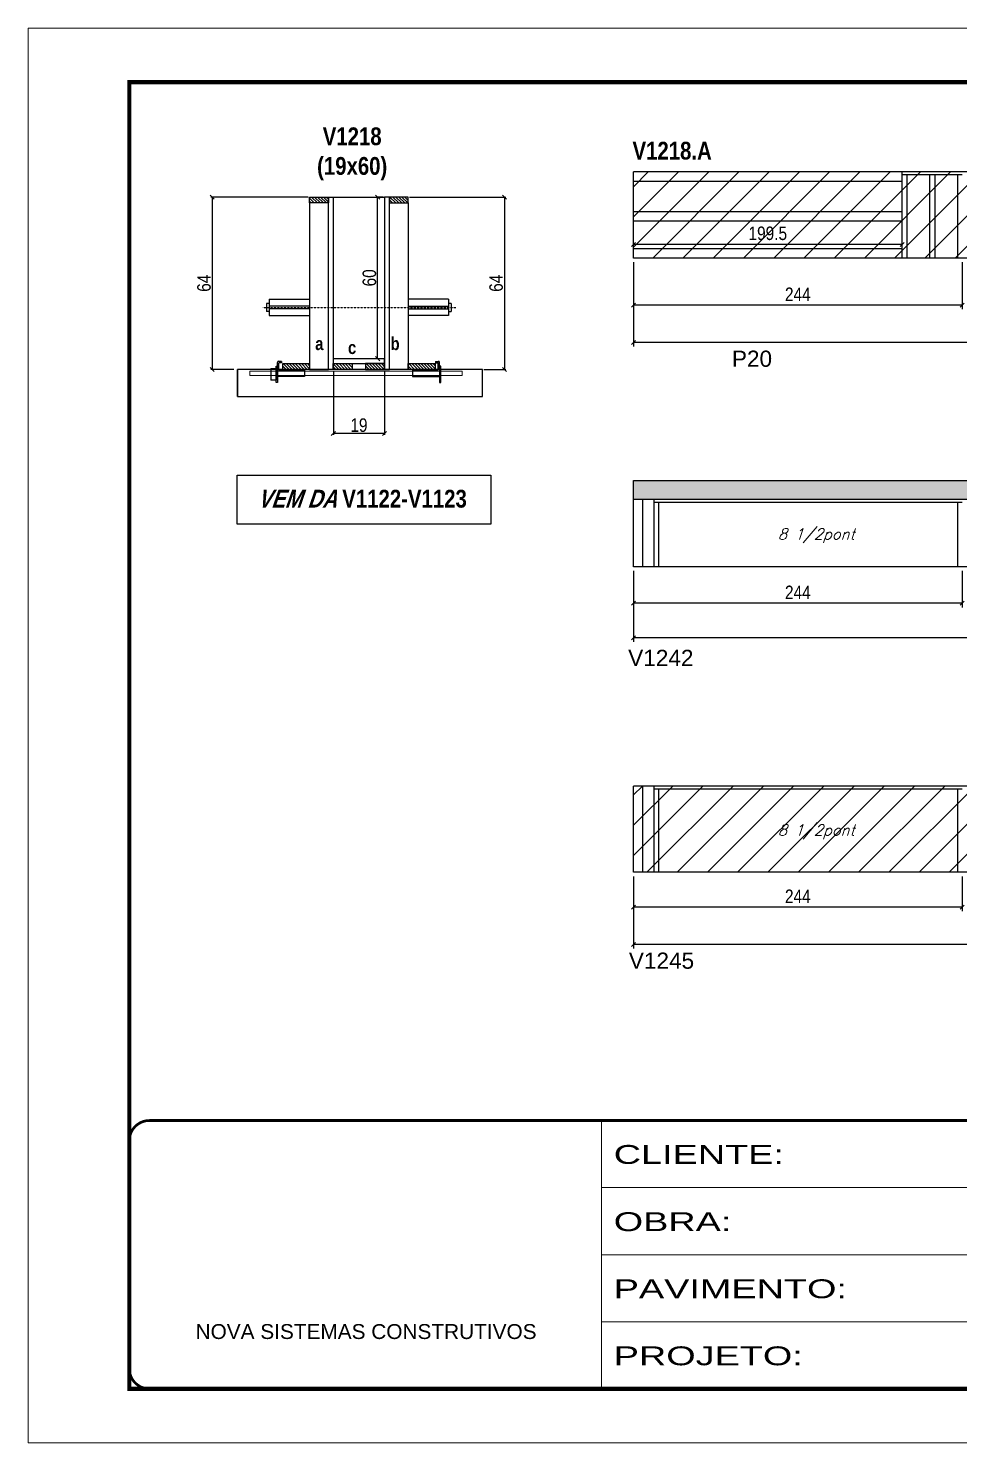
# Model space of a CAD drawing. Extents: x 3309 to 9563, y -2522 to 14608.
# Drawn here: x 4908 to 5599, y 8964 to 10014 of the extents above; entities that cross this region are included whole.
import ezdxf

# ---------------------------------------------------------------- set-up
doc = ezdxf.new("R2010")
doc.units = 0
for name, pattern in [('CONTINUO', [0]), ('DASHED', [0.75, 0.5, -0.25]), ('HIDDEN', [0.375, 0.25, -0.125])]:
    doc.linetypes.add(name, pattern=pattern)
for name, color, linetype in [('5', 5, 'Continuous'), ('barrote', 251, 'Continuous'), ('COTA', 241, 'Continuous'), ('detalhes', 4, 'Continuous'), ('NOMENCLATURA', 7, 'Continuous'), ('Painéis', 200, 'Continuous'), ('presilha', 1, 'Continuous'), ('SARR_2.2x10', 60, 'Continuous'), ('SARR_2.2x7', 40, 'Continuous'), ('SARR_3.5x7', 81, 'Continuous'), ('TENSOR', 3, 'Continuous'), ('texto', 7, 'Continuous')]:
    doc.layers.add(name, color=color, linetype=linetype)
for name, color, linetype, lineweight in [('CONCRETO', 251, 'Continuous', 25), ('Folhas', 255, 'Continuous', 9), ('Hachura', 251, 'Continuous', 9), ('SARRAFO DE PRESSAO', 251, 'DASHED', 9), ('SCO-___-LAJ', 2, 'Continuous', 0)]:
    doc.layers.add(name, color=color, linetype=linetype, lineweight=lineweight)
doc.styles.add('ARIAL', font='arial.ttf')
doc.styles.add('COTA TECNICA', font='techl___.ttf', dxfattribs={"height": 10})
doc.styles.add('COTA TECNICA 2X', font='techl___.ttf', dxfattribs={"height": 10})
doc.styles.add('Romans', font='romans.shx')
doc.styles.get("Standard").update_dxf_attribs({"font": 'arial.ttf'})
doc.styles.add('TECNICA', font='techb___.ttf', dxfattribs={"height": 10})
doc.styles.add('Tecnologia', font='')
doc.styles.get('Tecnologia').set_extended_font_data('Forgotten Futurist')
doc.dimstyles.new('PAINEL', dxfattribs={"dimtxt": 10, "dimasz": 3, "dimexe": 3, "dimexo": 3, "dimgap": 3, "dimtad": 1, "dimdec": 1, "dimzin": 12, "dimdsep": 46, "dimtxsty": 'COTA TECNICA', "dimblk1": 'OBLIQUE', "dimblk2": 'OBLIQUE', "dimsah": 1, "dimcen": 0.9, "dimclrd": 4, "dimclre": 4, "dimclrt": 240, "dimadec": 1, "dimazin": 3, "dimtfac": 1, "dimtdec": 1, "dimtmove": 0, "dimatfit": 3, "dimfxl": 1, "dimtolj": 1, "dimtzin": 12, "dimarcsym": 0})
doc.dimstyles.new('SECAO', dxfattribs={"dimscale": 0.333333, "dimtxt": 5, "dimasz": 9, "dimexe": 3, "dimexo": 3, "dimgap": 3, "dimtad": 1, "dimdec": 1, "dimlfac": 0.5, "dimzin": 12, "dimdsep": 46, "dimtxsty": 'COTA TECNICA 2X', "dimblk1": 'OBLIQUE', "dimblk2": 'OBLIQUE', "dimsah": 1, "dimcen": 0.9, "dimclrd": 4, "dimclre": 4, "dimclrt": 240, "dimadec": 1, "dimazin": 3, "dimtfac": 1, "dimtdec": 1, "dimtmove": 0, "dimatfit": 3, "dimfxl": 1, "dimtolj": 1, "dimtzin": 12, "dimarcsym": 0})
pattern_1 = [(135, (38369.9267, -113751.8887), (-1.122532015, -1.122532015), [])]

# ---------------------------------------------------------------- blocks, each defined once
blk = doc.blocks.new('9999999999')
at = {"color": 30, "linetype": 'CONTINUO'}
for p, q in [((98564.6, 34230.2), (98564.6, 34429.4)), ((98564.6, 34379.6), (99584, 34379.6)), ((98564.6, 34329.8), (99488, 34329.8)), ((98564.6, 34280), (99488, 34280))]:
    blk.add_line(p, q, dxfattribs=at)
at = {"color": 30, "linetype": 'CONTINUO', "const_width": 2}
blk.add_lwpolyline([(99584, 34230.2), (99584, 34414.4, 0.414214), (99569, 34429.4), (98229, 34429.4, 0.414214), (98214, 34414.4), (98214, 34245.2, 0.414214), (98229, 34230.2), (99584, 34230.2)], format="xyb", dxfattribs=at)
at = {"layer": 'Folhas'}
blk.add_lwpolyline([(98139, 34190.2), (99624, 34190.2), (99624, 35240.2), (98139, 35240.2)], close=True, dxfattribs=at)
at = {"layer": 'Folhas', "color": 30, "const_width": 3}
blk.add_lwpolyline([(98214, 34230.2), (99584, 34230.2), (99584, 35200.2), (98214, 35200.2)], close=True, dxfattribs=at)
at = {"color": 7, "linetype": 'Continuous', "ltscale": 5, "style": 'ARIAL'}
blk.add_text('NOVA SISTEMAS CONSTRUTIVOS', height=11.059, dxfattribs=at).set_placement((98263.2, 34267.2))
at = {"layer": 'Folhas', "color": 7, "style": 'Tecnologia', "width": 1.5}
for s, p in [('CLIENTE:', (98573.7, 34397.2)), ('OBRA:', (98573.7, 34347.3)), ('PAVIMENTO:', (98573.7, 34297.5)), ('PROJETO:', (98573.7, 34247.7))]:
    blk.add_text(s, height=14, dxfattribs=at).set_placement(p)
blk = doc.blocks.new('_Oblique')
at = {"color": 0, "linetype": 'ByBlock', "lineweight": -2}
blk.add_line((-0.5, -0.5), (0.5, 0.5), dxfattribs=at)
blk = doc.blocks.new('*D461')
at = {"layer": 'COTA', "color": 4, "linetype": 'ByBlock', "lineweight": -2, "transparency": 16777216}
for p, q in [((5357.3, 9839.9), (5357.3, 9805)), ((5601.3, 9839.9), (5601.3, 9805)), ((5601.3, 9808), (5357.3, 9808))]:
    blk.add_line(p, q, dxfattribs=at)
at = {"layer": 'Defpoints', "color": 0, "linetype": 'ByBlock', "transparency": 16777216}
for p in [(5357.3, 9842.9), (5601.3, 9842.9), (5357.3, 9808)]:
    blk.add_point(p, dxfattribs=at)
at = {"layer": 'COTA', "color": 4, "linetype": 'ByBlock', "lineweight": -2, "transparency": 16777216, "xscale": 3, "yscale": 3, "zscale": 3, "rotation": 180}
blk.add_blockref('_Oblique', (5357.3, 9808), dxfattribs=at)
at = {"layer": 'COTA', "color": 4, "linetype": 'ByBlock', "lineweight": -2, "transparency": 16777216, "xscale": 3, "yscale": 3, "zscale": 3}
blk.add_blockref('_Oblique', (5601.3, 9808), dxfattribs=at)
at = {"layer": 'COTA', "color": 240, "linetype": 'ByBlock', "transparency": 16777216, "insert": (5479.3, 9816.1), "char_height": 10, "attachment_point": 5, "style": 'COTA TECNICA'}
blk.add_mtext('\\A1;244', dxfattribs=at)
blk = doc.blocks.new('*D466')
at = {"layer": 'COTA', "color": 4, "linetype": 'ByBlock', "lineweight": -2, "transparency": 16777216}
for p, q in [((5357.3, 9839.9), (5357.3, 9777.3)), ((6088.3, 9839.9), (6088.3, 9777.3)), ((6088.3, 9780.3), (5357.3, 9780.3))]:
    blk.add_line(p, q, dxfattribs=at)
at = {"layer": 'Defpoints', "color": 0, "linetype": 'ByBlock', "transparency": 16777216}
for p in [(5357.3, 9842.9), (6088.3, 9842.9), (5357.3, 9780.3)]:
    blk.add_point(p, dxfattribs=at)
at = {"layer": 'COTA', "color": 4, "linetype": 'ByBlock', "lineweight": -2, "transparency": 16777216, "xscale": 3, "yscale": 3, "zscale": 3, "rotation": 180}
blk.add_blockref('_Oblique', (5357.3, 9780.3), dxfattribs=at)
at = {"layer": 'COTA', "color": 4, "linetype": 'ByBlock', "lineweight": -2, "transparency": 16777216, "xscale": 3, "yscale": 3, "zscale": 3}
blk.add_blockref('_Oblique', (6088.3, 9780.3), dxfattribs=at)
at = {"layer": 'COTA', "color": 240, "linetype": 'ByBlock', "transparency": 16777216, "insert": (5722.8, 9788.5), "char_height": 10, "attachment_point": 5, "style": 'COTA TECNICA'}
blk.add_mtext('\\A1;731', dxfattribs=at)
blk = doc.blocks.new('*D472')
at = {"layer": 'COTA', "color": 4, "lineweight": -2, "transparency": 16777216}
for p, q in [((5357.3, 9852.9), (5357.3, 9856.1)), ((5556.8, 9853.1), (5357.3, 9853.1)), ((5556.8, 9852.9), (5556.8, 9856.1))]:
    blk.add_line(p, q, dxfattribs=at)
at = {"layer": 'Defpoints', "color": 0, "transparency": 16777216}
for p in [(5357.3, 9853.1), (5357.3, 9849.9), (5556.8, 9849.9)]:
    blk.add_point(p, dxfattribs=at)
at = {"layer": 'COTA', "color": 4, "lineweight": -2, "transparency": 16777216, "xscale": 3, "yscale": 3, "zscale": 3, "rotation": 180}
blk.add_blockref('_Oblique', (5357.3, 9853.1), dxfattribs=at)
at = {"layer": 'COTA', "color": 4, "lineweight": -2, "transparency": 16777216, "xscale": 3, "yscale": 3, "zscale": 3}
blk.add_blockref('_Oblique', (5556.8, 9853.1), dxfattribs=at)
at = {"layer": 'COTA', "color": 240, "transparency": 16777216, "insert": (5457, 9861.3), "char_height": 10, "attachment_point": 5, "style": 'COTA TECNICA'}
blk.add_mtext('\\A1;199.5', dxfattribs=at)
blk = doc.blocks.new('*D2499')
at = {"layer": 'COTA', "color": 4, "lineweight": -2, "transparency": 16777216}
for p, q in [((5134.4, 9759.3), (5134.4, 9711.8)), ((5172.4, 9759.3), (5172.4, 9711.8)), ((5172.4, 9712.8), (5134.4, 9712.8))]:
    blk.add_line(p, q, dxfattribs=at)
at = {"layer": 'Defpoints', "color": 0, "transparency": 16777216}
for p in [(5134.4, 9760.3), (5172.4, 9760.3), (5134.4, 9712.8)]:
    blk.add_point(p, dxfattribs=at)
at = {"layer": 'COTA', "color": 4, "lineweight": -2, "transparency": 16777216, "xscale": 3, "yscale": 3, "zscale": 3, "rotation": 180}
blk.add_blockref('_Oblique', (5134.4, 9712.8), dxfattribs=at)
at = {"layer": 'COTA', "color": 4, "lineweight": -2, "transparency": 16777216, "xscale": 3, "yscale": 3, "zscale": 3}
blk.add_blockref('_Oblique', (5172.4, 9712.8), dxfattribs=at)
at = {"layer": 'COTA', "color": 240, "transparency": 16777216, "insert": (5153.4, 9718.9), "char_height": 10, "attachment_point": 5, "style": 'COTA TECNICA 2X'}
blk.add_mtext('\\A1;19', dxfattribs=at)
blk = doc.blocks.new('PRESILHA METÁLICA 1')
at = {"layer": 'presilha'}
for p, q in [((7.5, 10.6), (7.5, 19.9)), ((12, 21), (8.6, 21)), ((9, 11.6), (9, 18.9)), ((12, 19.5), (9.6, 19.5)), ((12, 21), (12, 19.5)), ((0, 13), (6, 13)), ((0, 13), (0, 0)), ((6, 0), (0, 0)), ((6, 15.5), (7.5, 15.5)), ((6, -2.5), (6, 15.5)), ((6, 13), (6, 0)), ((7.5, 15.5), (7.5, -2.5)), ((37.5, 4.1), (7.5, 4.1)), ((37.5, 11), (9.6, 11)), ((37.5, 11), (37.5, 4.1)), ((7.5, -2.5), (6, -2.5))]:
    blk.add_line(p, q, dxfattribs=at)
for centre, radius, start, end in [((8.6, 19.9), 1.14, 90, 180), ((9.6, 18.9), 0.57, 90, 180), ((9.6, 11.6), 0.57, 180, 270)]:
    blk.add_arc(centre, radius, start, end, dxfattribs=at)
blk = doc.blocks.new('PRESILHA METÁLICA 2')
at = {"layer": 'presilha'}
for p, q in [((-5.2, 23.5), (-5.2, 22)), ((-5.2, 23.5), (-1.9, 23.5)), ((-5.2, 22), (-2.8, 22)), ((-2.2, 14.1), (-2.2, 21.4)), ((0.8, 18), (-0.8, 18)), ((-0.8, 18), (-0.8, 0)), ((-0.8, 14.6), (-0.8, 22.4)), ((0.8, 0), (0.8, 18)), ((-30.8, 13.5), (-30.8, 6.6)), ((-30.8, 13.5), (-2.8, 13.5)), ((-30.8, 6.6), (-0.8, 6.6)), ((-0.8, 0), (0.8, 0))]:
    blk.add_line(p, q, dxfattribs=at)
for centre, radius, start, end in [((-2.8, 21.4), 0.57, 0, 90), ((-1.9, 22.4), 1.14, 0, 90), ((-2.8, 14.1), 0.57, 270, 0)]:
    blk.add_arc(centre, radius, start, end, dxfattribs=at)
blk = doc.blocks.new('*D2500')
at = {"layer": 'COTA', "color": 4, "lineweight": -2, "transparency": 16777216}
for p, q in [((5191, 9888.3), (5262.4, 9888.3)), ((5261.4, 9888.3), (5261.4, 9760.3)), ((5246.2, 9760.3), (5262.4, 9760.3))]:
    blk.add_line(p, q, dxfattribs=at)
at = {"layer": 'Defpoints', "color": 0, "transparency": 16777216}
for p in [(5190, 9888.3), (5245.2, 9760.3), (5261.4, 9760.3)]:
    blk.add_point(p, dxfattribs=at)
at = {"layer": 'COTA', "color": 4, "lineweight": -2, "transparency": 16777216, "xscale": 3, "yscale": 3, "zscale": 3}
for p, rotation in [((5261.4, 9888.3), 90), ((5261.4, 9760.3), 270)]:
    blk.add_blockref('_Oblique', p, dxfattribs=dict(at, rotation=rotation))
at = {"layer": 'COTA', "color": 240, "transparency": 16777216, "insert": (5255.3, 9824.3), "char_height": 10, "attachment_point": 5, "rotation": 90, "style": 'COTA TECNICA 2X'}
blk.add_mtext('\\A1;64', dxfattribs=at)
blk = doc.blocks.new('*D2501')
at = {"layer": 'COTA', "color": 4, "lineweight": -2, "transparency": 16777216}
for p, q in [((5115.8, 9888.3), (5043.5, 9888.3)), ((5044.5, 9888.3), (5044.5, 9760.3)), ((5060.6, 9760.3), (5043.5, 9760.3))]:
    blk.add_line(p, q, dxfattribs=at)
at = {"layer": 'Defpoints', "color": 0, "transparency": 16777216}
for p in [(5116.8, 9888.3), (5044.5, 9760.3), (5061.6, 9760.3)]:
    blk.add_point(p, dxfattribs=at)
at = {"layer": 'COTA', "color": 4, "lineweight": -2, "transparency": 16777216, "xscale": 3, "yscale": 3, "zscale": 3}
for p, rotation in [((5044.5, 9888.3), 90), ((5044.5, 9760.3), 270)]:
    blk.add_blockref('_Oblique', p, dxfattribs=dict(at, rotation=rotation))
at = {"layer": 'COTA', "color": 240, "transparency": 16777216, "insert": (5038.4, 9824.3), "char_height": 10, "attachment_point": 5, "rotation": 90, "style": 'COTA TECNICA 2X'}
blk.add_mtext('\\A1;64', dxfattribs=at)
blk = doc.blocks.new('*D2502')
at = {"layer": 'COTA', "color": 4, "lineweight": -2, "transparency": 16777216}
for p, q in [((5171.4, 9888.3), (5166.3, 9888.3)), ((5167.3, 9768.3), (5167.3, 9888.3)), ((5171.4, 9768.3), (5166.3, 9768.3))]:
    blk.add_line(p, q, dxfattribs=at)
at = {"layer": 'Defpoints', "color": 0, "transparency": 16777216}
for p in [(5167.3, 9888.3), (5172.4, 9888.3), (5172.4, 9768.3)]:
    blk.add_point(p, dxfattribs=at)
at = {"layer": 'COTA', "color": 4, "lineweight": -2, "transparency": 16777216, "xscale": 3, "yscale": 3, "zscale": 3}
for p, rotation in [((5167.3, 9888.3), 90), ((5167.3, 9768.3), 270)]:
    blk.add_blockref('_Oblique', p, dxfattribs=dict(at, rotation=rotation))
at = {"layer": 'COTA', "color": 240, "transparency": 16777216, "insert": (5161.2, 9828.3), "char_height": 10, "attachment_point": 5, "rotation": 90, "style": 'COTA TECNICA 2X'}
blk.add_mtext('\\A1;60', dxfattribs=at)
blk = doc.blocks.new('*D2503')
at = {"layer": 'COTA', "color": 4, "linetype": 'ByBlock', "lineweight": -2, "transparency": 16777216}
for p, q in [((5357.3, 9610.8), (5357.3, 9583.7)), ((5601.3, 9610.8), (5601.3, 9583.7)), ((5601.3, 9586.7), (5357.3, 9586.7))]:
    blk.add_line(p, q, dxfattribs=at)
at = {"layer": 'Defpoints', "color": 0, "linetype": 'ByBlock', "transparency": 16777216}
for p in [(5357.3, 9613.8), (5601.3, 9613.8), (5357.3, 9586.7)]:
    blk.add_point(p, dxfattribs=at)
at = {"layer": 'COTA', "color": 4, "linetype": 'ByBlock', "lineweight": -2, "transparency": 16777216, "xscale": 3, "yscale": 3, "zscale": 3, "rotation": 180}
blk.add_blockref('_Oblique', (5357.3, 9586.7), dxfattribs=at)
at = {"layer": 'COTA', "color": 4, "linetype": 'ByBlock', "lineweight": -2, "transparency": 16777216, "xscale": 3, "yscale": 3, "zscale": 3}
blk.add_blockref('_Oblique', (5601.3, 9586.7), dxfattribs=at)
at = {"layer": 'COTA', "color": 240, "linetype": 'ByBlock', "transparency": 16777216, "insert": (5479.3, 9594.8), "char_height": 10, "attachment_point": 5, "style": 'COTA TECNICA'}
blk.add_mtext('\\A1;244', dxfattribs=at)
blk = doc.blocks.new('*D2506')
at = {"layer": 'COTA', "color": 4, "lineweight": -2, "transparency": 16777216}
for p, q in [((5357.3, 9610.8), (5357.3, 9558)), ((6176.3, 9610.8), (6176.3, 9558)), ((6176.3, 9561), (5357.3, 9561))]:
    blk.add_line(p, q, dxfattribs=at)
at = {"layer": 'Defpoints', "color": 0, "transparency": 16777216}
for p in [(5357.3, 9613.8, 0), (6176.3, 9613.8, 0), (5357.3, 9561)]:
    blk.add_point(p, dxfattribs=at)
at = {"layer": 'COTA', "color": 4, "lineweight": -2, "transparency": 16777216, "xscale": 3, "yscale": 3, "zscale": 3, "rotation": 180}
blk.add_blockref('_Oblique', (5357.3, 9561), dxfattribs=at)
at = {"layer": 'COTA', "color": 4, "lineweight": -2, "transparency": 16777216, "xscale": 3, "yscale": 3, "zscale": 3}
blk.add_blockref('_Oblique', (6176.3, 9561), dxfattribs=at)
at = {"layer": 'COTA', "color": 240, "transparency": 16777216, "insert": (5766.8, 9569.1), "char_height": 10, "attachment_point": 5, "style": 'COTA TECNICA'}
blk.add_mtext('\\A1;819', dxfattribs=at)
blk = doc.blocks.new('*D2511')
at = {"layer": 'COTA', "color": 4, "linetype": 'ByBlock', "lineweight": -2, "transparency": 16777216}
for p, q in [((5357.3, 9384), (5357.3, 9358.1)), ((5601.3, 9384), (5601.3, 9358.1)), ((5601.3, 9361.1), (5357.3, 9361.1))]:
    blk.add_line(p, q, dxfattribs=at)
at = {"layer": 'Defpoints', "color": 0, "linetype": 'ByBlock', "transparency": 16777216}
for p in [(5357.3, 9387), (5601.3, 9387), (5357.3, 9361.1)]:
    blk.add_point(p, dxfattribs=at)
at = {"layer": 'COTA', "color": 4, "linetype": 'ByBlock', "lineweight": -2, "transparency": 16777216, "xscale": 3, "yscale": 3, "zscale": 3, "rotation": 180}
blk.add_blockref('_Oblique', (5357.3, 9361.1), dxfattribs=at)
at = {"layer": 'COTA', "color": 4, "linetype": 'ByBlock', "lineweight": -2, "transparency": 16777216, "xscale": 3, "yscale": 3, "zscale": 3}
blk.add_blockref('_Oblique', (5601.3, 9361.1), dxfattribs=at)
at = {"layer": 'COTA', "color": 240, "linetype": 'ByBlock', "transparency": 16777216, "insert": (5479.3, 9369.2), "char_height": 10, "attachment_point": 5, "style": 'COTA TECNICA'}
blk.add_mtext('\\A1;244', dxfattribs=at)
blk = doc.blocks.new('*D2513')
at = {"layer": 'COTA', "color": 4, "linetype": 'ByBlock', "lineweight": -2, "transparency": 16777216}
for p, q in [((5357.3, 9384), (5357.3, 9330.4)), ((6007.8, 9384), (6007.8, 9330.4)), ((6007.8, 9333.4), (5357.3, 9333.4))]:
    blk.add_line(p, q, dxfattribs=at)
at = {"layer": 'Defpoints', "color": 0, "linetype": 'ByBlock', "transparency": 16777216}
for p in [(5357.3, 9387), (6007.8, 9387), (5357.3, 9333.4)]:
    blk.add_point(p, dxfattribs=at)
at = {"layer": 'COTA', "color": 4, "linetype": 'ByBlock', "lineweight": -2, "transparency": 16777216, "xscale": 3, "yscale": 3, "zscale": 3, "rotation": 180}
blk.add_blockref('_Oblique', (5357.3, 9333.4), dxfattribs=at)
at = {"layer": 'COTA', "color": 4, "linetype": 'ByBlock', "lineweight": -2, "transparency": 16777216, "xscale": 3, "yscale": 3, "zscale": 3}
blk.add_blockref('_Oblique', (6007.8, 9333.4), dxfattribs=at)
at = {"layer": 'COTA', "color": 240, "linetype": 'ByBlock', "transparency": 16777216, "insert": (5682.5, 9341.5), "char_height": 10, "attachment_point": 5, "style": 'COTA TECNICA'}
blk.add_mtext('\\A1;650.5', dxfattribs=at)

msp = doc.modelspace()

# ---------------------------------------------------------------- hatches: boundary and pattern name
at = {"layer": 'COTA'}
h = msp.add_hatch(dxfattribs=at)
h.set_pattern_fill('AR-CONC', color=256, scale=0.03)
h.set_pattern_definition([(50, (0, -75.7205), (5.46554, -0.4781726), [0.5715, -6.2865]), (355, (0, -75.7205), (-1.0573026, 5.7317054), [0.4572, -5.0292175]), (100.451445, (0.4555, -75.7604), (4.4082374, 5.2535326), [0.4857003, -5.3427073]), (46.1842, (0, -74.1965), (8.1323712, -1.26127), [0.85725, -9.42975]), (96.63556, (0.678, -74.302), (7.122124, 7.422784), [0.7285507, -8.014068]), (351.18415, (0, -74.1965), (7.122124, 7.422784), [0.685799, -7.543792]), (21, (0.762, -74.5775), (4.5484317, -3.067956), [0.5715, -6.2865]), (326, (0.762, -74.5775), (1.8540609, 5.525639), [0.4572, -5.0292]), (71.451445, (1.141, -74.833), (6.4024926, 2.457683), [0.4857003, -5.342698]), (37.5, (0, -75.7205), (0.0926581, 2.53665117), [0, -4.96824, 0, -5.1054, 0, -5.04825]), (7.5, (0, -75.7205), (2.0045899, 3.00541724), [0, -2.91084, 0, -4.85394, 0, -1.92405]), (327.5, (-1.6993, -75.7205), (4.06771786, -0.17186232), [0, -1.905, 0, -5.9436, 0, -7.8867]), (317.5, (-2.4613, -75.7205), (4.4438754, 0.7627947), [0, -2.4765, 0, -3.94716, 0, -5.6007])])
h.paths.add_polyline_path([(5357.28, 9677.8), (5357.28, 9663.8), (6176.28, 9663.8), (6176.28, 9677.8)])
at = {"layer": 'Hachura', "linetype": 'ByBlock'}
h = msp.add_hatch(dxfattribs=at)
h.set_pattern_fill('ANSI31', color=256, scale=5)
h.set_pattern_definition([(45, (-1585, -32.237), (-11.22532, 11.22532), [])])
h.paths.add_polyline_path([(5357.28, 9906.92), (5357.28, 9842.92), (5601.28, 9842.92), (5601.28, 9906.92)])
h.paths.add_polyline_path([(5601.28, 9904.92), (5601.28, 9842.92), (5845.28, 9842.92), (5845.28, 9904.92)])
h.paths.add_polyline_path([(5845.28, 9904.92), (5845.28, 9842.92), (6088.28, 9842.92), (6088.28, 9904.92)])
h = msp.add_hatch(dxfattribs=at)
h.set_pattern_fill('ANSI31', color=256, scale=5)
h.set_pattern_definition([(45, (0, -178.502), (-11.22532, 11.22532), [])])
h.paths.add_polyline_path([(5601.28, 9451.04), (5357.28, 9451.04), (5357.28, 9387.04), (5601.28, 9387.04)])
h.paths.add_polyline_path([(5845.28, 9451.04), (5601.28, 9451.04), (5601.28, 9387.04), (5845.28, 9387.04)])
h.paths.add_polyline_path([(6007.78, 9451.04), (5845.28, 9451.04), (5845.28, 9387.04), (6007.78, 9387.04)])
at = {"layer": 'SARR_2.2x10'}
h = msp.add_hatch(dxfattribs=at)
h.set_pattern_fill('ANSI31', color=256, scale=0.5, angle=90)
h.set_pattern_definition([(135, (38290.3267, -113751.8887), (-1.122532015, -1.122532015), [])])
h.paths.add_polyline_path([(5096.79, 9764.68), (5096.79, 9760.28), (5116.79, 9760.28), (5116.79, 9764.68)])
h = msp.add_hatch(dxfattribs=at)
h.set_pattern_fill('ANSI31', color=256, scale=0.5, angle=90)
h.set_pattern_definition([(135, (38383.5267, -113751.8887), (-1.122532015, -1.122532015), [])])
h.paths.add_polyline_path([(5189.99, 9764.68), (5189.99, 9760.28), (5209.99, 9760.28), (5209.99, 9764.68)])
at = {"layer": 'SARR_2.2x7'}
h = msp.add_hatch(dxfattribs=at)
h.set_pattern_fill('ANSI31', color=256, scale=0.5, angle=90)
h.set_pattern_definition([(135, (38284.3267, -113628.2887), (-1.122532015, -1.122532015), [])])
h.paths.add_polyline_path([(5130.79, 9888.28), (5130.79, 9883.88), (5116.79, 9883.88), (5116.79, 9888.28)])
h = msp.add_hatch(dxfattribs=at)
h.set_pattern_fill('ANSI31', color=256, scale=0.5, angle=90)
h.set_pattern_definition([(135, (38304.3267, -113628.2887), (-1.122532015, -1.122532015), [])])
h.paths.add_polyline_path([(5175.99, 9888.28), (5175.99, 9883.88), (5189.99, 9883.88), (5189.99, 9888.28)])
h = msp.add_hatch(dxfattribs=at)
h.set_pattern_fill('ANSI31', color=256, scale=0.5, angle=90)
h.set_pattern_definition(pattern_1)
h.paths.add_polyline_path([(5148.39, 9760.28), (5148.39, 9764.68), (5134.39, 9764.68), (5134.39, 9760.28)])
h = msp.add_hatch(dxfattribs=at)
h.set_pattern_fill('ANSI31', color=256, scale=0.5, angle=90)
h.set_pattern_definition(pattern_1)
h.paths.add_polyline_path([(5158.39, 9764.68), (5158.39, 9760.28), (5172.39, 9760.28), (5172.39, 9764.68)])

# ---------------------------------------------------------------- linework, layer by layer
at = {"ltscale": 3}
for p, q in [((5084.79, 9809.37), (5084.79, 9803.37)), ((5086.79, 9809.37), (5084.79, 9809.37)), ((5086.79, 9812.37), (5086.79, 9800.37)), ((5086.79, 9812.37), (5116.79, 9812.37)), ((5116.79, 9807.37), (5086.79, 9807.37)), ((5219.99, 9812.37), (5189.99, 9812.37)), ((5189.99, 9807.37), (5219.99, 9807.37)), ((5219.99, 9812.37), (5219.99, 9800.37)), ((5221.99, 9809.37), (5219.99, 9809.37)), ((5221.99, 9809.37), (5221.99, 9803.37)), ((5086.79, 9803.37), (5084.79, 9803.37)), ((5116.79, 9805.37), (5086.79, 9805.37)), ((5086.79, 9800.37), (5116.79, 9800.37)), ((5189.99, 9805.37), (5219.99, 9805.37)), ((5219.99, 9800.37), (5189.99, 9800.37)), ((5219.99, 9803.37), (5221.99, 9803.37))]:
    msp.add_line(p, q, dxfattribs=at)
at = {"layer": 'barrote'}
msp.add_lwpolyline([(5063.33, 9740.28), (5245.25, 9740.28), (5245.25, 9760.28), (5063.33, 9760.28)], close=True, dxfattribs=at)
at = {"layer": 'CONCRETO', "linetype": 'Continuous'}
msp.add_line((5134.39, 9888.28), (5172.39, 9888.28), dxfattribs=at)
at = {"layer": 'COTA'}
for p, q in [((5357.28, 9663.8), (5357.28, 9677.8)), ((5357.28, 9677.8), (6176.28, 9677.8))]:
    msp.add_line(p, q, dxfattribs=at)
at = {"layer": 'detalhes', "color": 250}
msp.add_line((5063.33, 9740.28), (5063.33, 9760.28), dxfattribs=at)
at = {"layer": 'NOMENCLATURA', "elevation": 0}
msp.add_lwpolyline([(5063.07, 9681.92), (5251.23, 9681.92), (5251.23, 9645.46), (5063.07, 9645.46)], close=True, dxfattribs=at)
at = {"layer": 'Painéis', "linetype": 'ByBlock'}
for p, q in [((6088.28, 9906.92), (5357.28, 9906.92)), ((5357.28, 9842.92), (5357.28, 9906.92)), ((6088.28, 9842.92), (5357.28, 9842.92)), ((6176.28, 9663.8), (5357.28, 9663.8)), ((5357.28, 9613.8), (5357.28, 9663.8)), ((6176.28, 9613.8), (5357.28, 9613.8)), ((6007.78, 9451.04, 0), (5357.28, 9451.04, 0)), ((5357.28, 9387.04, 0), (5357.28, 9451.04, 0)), ((6007.78, 9387.04, 0), (5357.28, 9387.04, 0))]:
    msp.add_line(p, q, dxfattribs=at)
at = {"layer": 'Painéis', "linetype": 'Continuous'}
for points in [[(5130.79, 9760.28), (5130.79, 9888.28), (5134.39, 9888.28), (5134.39, 9760.28)], [(5175.99, 9760.28), (5175.99, 9888.28), (5172.39, 9888.28), (5172.39, 9760.28)], [(5172.39, 9768.28), (5134.39, 9768.28), (5134.39, 9764.68), (5172.39, 9764.68)]]:
    msp.add_lwpolyline(points, close=True, dxfattribs=at)
at = {"layer": 'SARR_2.2x10'}
for points in [[(5096.79, 9764.68), (5116.79, 9764.68), (5116.79, 9760.28), (5096.79, 9760.28)], [(5189.99, 9764.68), (5209.99, 9764.68), (5209.99, 9760.28), (5189.99, 9760.28)]]:
    msp.add_lwpolyline(points, close=True, dxfattribs=at)
at = {"layer": 'SARR_2.2x7', "linetype": 'Continuous'}
for p, q in [((5601.28, 9904.72), (5556.78, 9904.72)), ((5556.78, 9899.92), (5357.28, 9899.92)), ((5556.78, 9877.35), (5357.28, 9877.35)), ((5556.78, 9870.35), (5357.28, 9870.35)), ((5556.78, 9849.92), (5357.28, 9849.92)), ((5364.28, 9613.8), (5364.28, 9663.8)), ((5601.28, 9661.6), (5372.28, 9661.6)), ((5364.28, 9387.04, 0), (5364.28, 9451.04, 0)), ((5601.28, 9448.84, 0), (5372.28, 9448.84, 0))]:
    msp.add_line(p, q, dxfattribs=at)
at = {"layer": 'SARR_2.2x7', "elevation": 0}
for points in [[(5116.79, 9888.28), (5130.79, 9888.28), (5130.79, 9883.88), (5116.79, 9883.88)], [(5189.99, 9888.28), (5175.99, 9888.28), (5175.99, 9883.88), (5189.99, 9883.88)]]:
    msp.add_lwpolyline(points, close=True, dxfattribs=at)
at = {"layer": 'SARR_2.2x7'}
for points in [[(5134.39, 9764.68), (5148.39, 9764.68), (5148.39, 9760.28), (5134.39, 9760.28)], [(5172.39, 9764.68), (5158.39, 9764.68), (5158.39, 9760.28), (5172.39, 9760.28)]]:
    msp.add_lwpolyline(points, close=True, dxfattribs=at)
at = {"layer": 'SARR_3.5x7'}
for p, q in [((5556.78, 9842.92), (5556.78, 9906.92)), ((5560.28, 9904.72), (5560.28, 9842.92)), ((5577.43, 9842.92), (5577.43, 9904.72)), ((5580.93, 9904.72), (5580.93, 9842.92)), ((5597.78, 9904.72), (5597.78, 9842.92)), ((5372.28, 9663.8), (5372.28, 9613.8)), ((5375.78, 9661.6), (5375.78, 9613.8)), ((5597.78, 9661.6), (5597.78, 9613.8)), ((5372.28, 9451.04, 0), (5372.28, 9387.04, 0)), ((5375.78, 9448.84, 0), (5375.78, 9387.04, 0)), ((5597.78, 9448.84, 0), (5597.78, 9387.04, 0))]:
    msp.add_line(p, q, dxfattribs=at)
for points in [[(5130.79, 9883.88), (5116.79, 9883.88), (5116.79, 9760.28), (5130.79, 9760.28)], [(5175.99, 9883.88), (5189.99, 9883.88), (5189.99, 9760.28), (5175.99, 9760.28)]]:
    msp.add_lwpolyline(points, close=True, dxfattribs=at)
at = {"layer": 'SCO-___-LAJ', "color": 1}
msp.add_lwpolyline([(5072.34, 9758.95), (5230.17, 9758.95), (5230.17, 9755.75), (5072.34, 9755.75)], close=True, dxfattribs=at)
at = {"layer": 'TENSOR', "linetype": 'HIDDEN', "ltscale": 0.5}
msp.add_line((5081.79, 9806.37), (5225.29, 9806.37), dxfattribs=at)

# ---------------------------------------------------------------- block references
at = {"layer": 'presilha', "xscale": 0.6666666666666666, "yscale": 0.6666666666666666, "zscale": 0.6666666666666666}
for name, p in [('PRESILHA METÁLICA 1', (5087.92, 9752.31)), ('PRESILHA METÁLICA 2', (5213.67, 9750.65))]:
    msp.add_blockref(name, p, dxfattribs=at)
at = {"layer": 'SARRAFO DE PRESSAO', "color": 6, "linetype": 'ByBlock'}
msp.add_blockref('9999999999', (-93231.11, -25226.65), dxfattribs=at)

# ---------------------------------------------------------------- texts
at = {"layer": '5', "linetype": 'Continuous'}
for s, rotation, p in [('P20', 0.00004, (5430.35, 9762.27)), ('V1242', 0.00004, (5353.34, 9540.18)), ('V1245', 359.99996, (5353.84, 9315.4, 0))]:
    msp.add_text(s, height=12, rotation=rotation, dxfattribs=at).set_placement(p)
at = {"layer": 'detalhes', "style": 'TECNICA'}
for s, p in [('a', (5120.91, 9774.67)), ('c', (5145.28, 9771.75)), ('b', (5176.89, 9774.66))]:
    msp.add_text(s, height=9.6, dxfattribs=at).set_placement(p)
at = {"layer": 'NOMENCLATURA', "style": 'TECNICA'}
msp.add_text('V1218.A', height=13.2, dxfattribs=at).set_placement((5356.56, 9916.1))
at = {"layer": 'NOMENCLATURA', "insert": (5148.39, 9939.98), "char_height": 13.2, "attachment_point": 2, "style": 'TECNICA'}
msp.add_mtext_dynamic_manual_height_columns('V1218\\P(19x60)', width=300.2766, gutter_width=1, heights=[0], dxfattribs=at)
at = {"layer": 'NOMENCLATURA', "insert": (5155.78, 9670.96), "char_height": 13.2, "width": 300.2766, "attachment_point": 2, "style": 'TECNICA'}
msp.add_mtext('{\\Q19;VEM DA }V1122-V1123', dxfattribs=at)
at = {"layer": 'texto', "color": 2, "char_height": 8, "attachment_point": 5, "style": 'Romans'}
for insert in [(5493.03, 9636.8), (5493.03, 9417.04, 0)]:
    msp.add_mtext('{\\Q19;\\C256;8 1/2pont}', dxfattribs=dict(at, insert=insert))

# ---------------------------------------------------------------- dimensions: what is measured, and where the dimension line sits
at = {"layer": 'COTA'}
for base, p1, p2, picture, middle in [((5044.47, 9760.28, 0), (5116.79, 9888.28), (5061.57, 9760.28, 0), '*D2501', (5038.37, 9824.28, 0)), ((5167.31, 9888.28), (5172.39, 9768.28), (5172.39, 9888.28), '*D2502', (5161.21, 9828.28)), ((5261.44, 9760.28, 0), (5189.99, 9888.28), (5245.2, 9760.28, 0), '*D2500', (5255.33, 9824.28, 0))]:
    dim = msp.add_linear_dim(base=base, p1=p1, p2=p2, angle=90, dimstyle='SECAO', dxfattribs=at)
    dim.commit()
    dim.dimension.update_dxf_attribs({"geometry": picture, "text_midpoint": middle})
for base, p1, p2, picture, middle in [((5357.28, 9853.14), (5556.78, 9849.92), (5357.28, 9849.92), '*D472', (5457.03, 9861.28)), ((5357.28, 9561.02, 0), (6176.28, 9613.8), (5357.28, 9613.8), '*D2506', (5766.78, 9569.13, 0))]:
    dim = msp.add_linear_dim(base=base, p1=p1, p2=p2, dimstyle='PAINEL', dxfattribs=at)
    dim.commit()
    dim.dimension.update_dxf_attribs({"geometry": picture, "text_midpoint": middle})
at = {"layer": 'COTA', "linetype": 'ByBlock'}
for base, p1, p2, picture, middle in [((5357.28, 9807.99), (5601.28, 9842.92), (5357.28, 9842.92), '*D461', (5479.28, 9816.06)), ((5357.28, 9586.68), (5601.28, 9613.8), (5357.28, 9613.8), '*D2503', (5479.28, 9594.75)), ((5357.28, 9361.12, 0), (5601.28, 9387.04, 0), (5357.28, 9387.04, 0), '*D2511', (5479.28, 9369.2, 0))]:
    dim = msp.add_linear_dim(base=base, p1=p1, p2=p2, angle=180, dimstyle='PAINEL', override={"dimtmove": 1}, dxfattribs=at)
    dim.commit()
    dim.dimension.update_dxf_attribs({"geometry": picture, "text_midpoint": middle})
for base, p1, p2, picture, middle in [((5357.28, 9780.28), (6088.28, 9842.92), (5357.28, 9842.92), '*D466', (5722.78, 9788.5)), ((5357.28, 9333.42, 0), (6007.78, 9387.04, 0), (5357.28, 9387.04, 0), '*D2513', (5682.53, 9341.52, 0))]:
    dim = msp.add_linear_dim(base=base, p1=p1, p2=p2, angle=180, dimstyle='PAINEL', dxfattribs=at)
    dim.commit()
    dim.dimension.update_dxf_attribs({"geometry": picture, "text_midpoint": middle})
at = {"layer": 'COTA'}
dim = msp.add_linear_dim(base=(5134.39, 9712.81), p1=(5172.39, 9760.28), p2=(5134.39, 9760.28), angle=180, dimstyle='SECAO', dxfattribs=at)
dim.commit()
dim.dimension.update_dxf_attribs({"geometry": '*D2499', "text_midpoint": (5153.39, 9712.81), "dimtype": 160})

doc.saveas('drawing.dxf')
